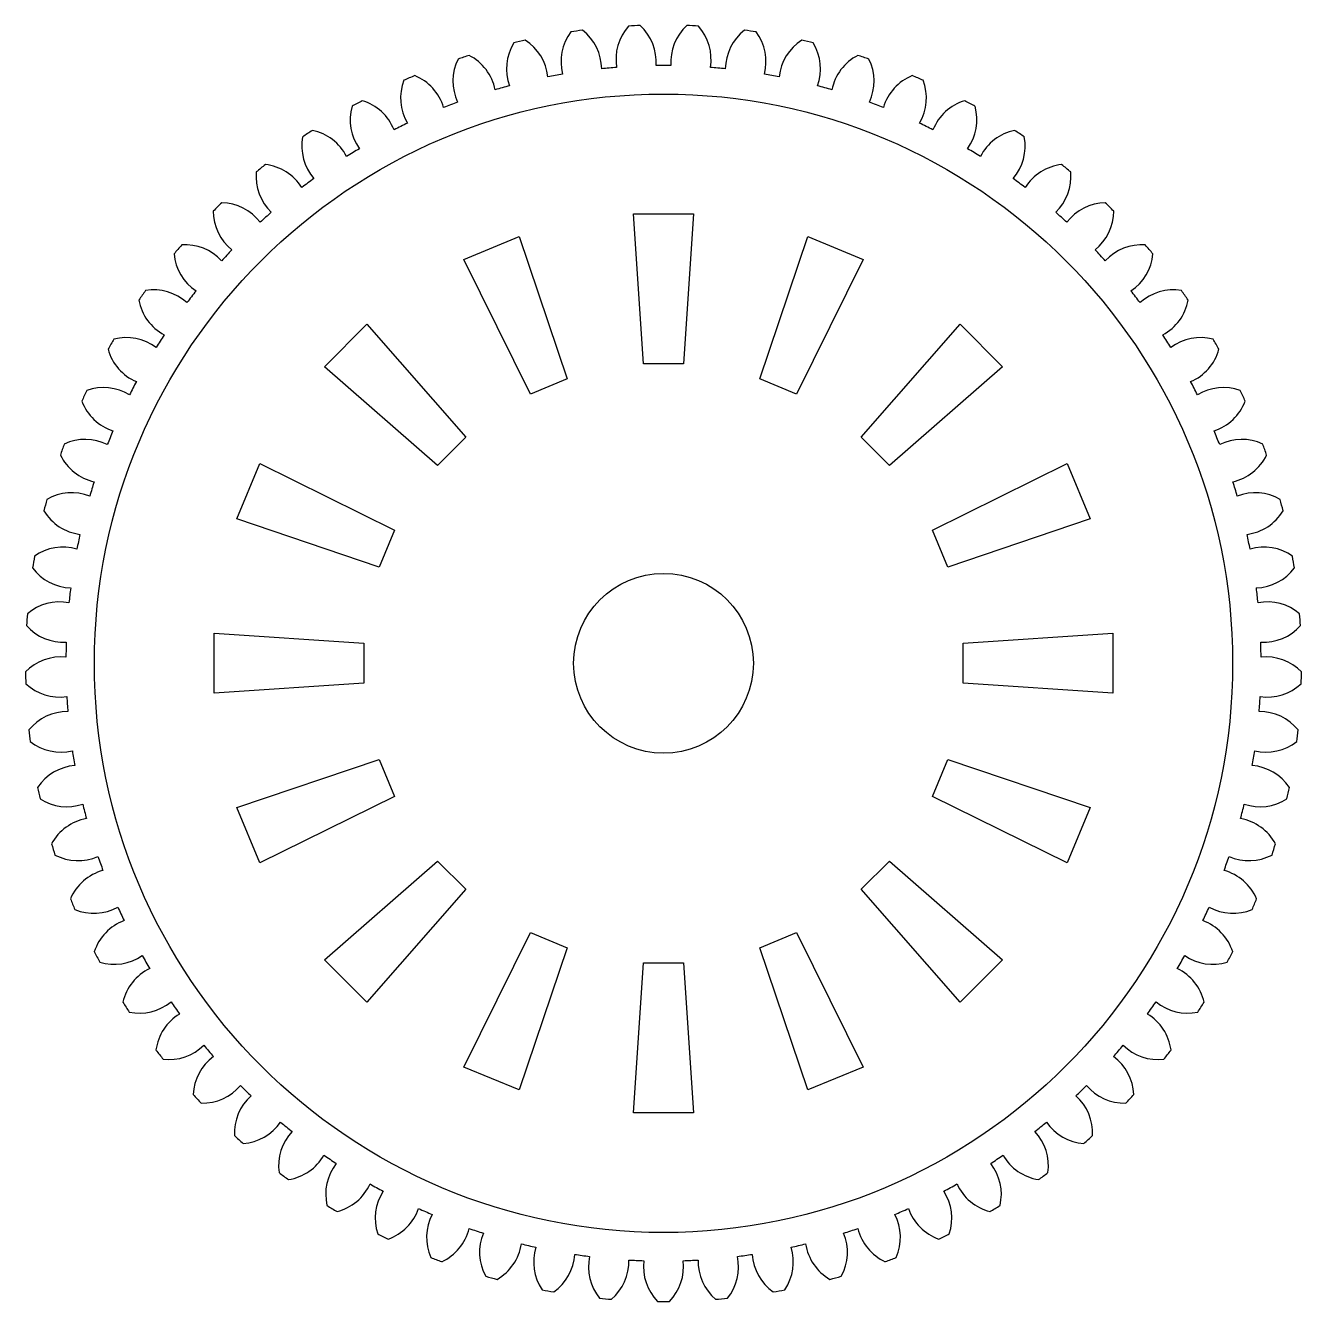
# Model space of a CAD drawing. Header units: millimetres. Extents: x 385 to 428, y 310 to 426.
# Drawn here: x 385.28 to 427.87, y 310.01 to 352.6 of the extents above.
import ezdxf

# ---------------------------------------------------------------- set-up
doc = ezdxf.new("R2010")
doc.units = ezdxf.units.MM
doc.layers.add('014.7.2-PIGNON_I', color=7, linetype='Continuous')
doc.layers.add('Défaut', color=7, linetype='Continuous')

# ---------------------------------------------------------------- blocks, each defined once
blk = doc.blocks.new('SE1')
at = {"layer": '014.7.2-PIGNON_I', "color": 7, "linetype": 'Continuous'}
for p, q in [((405.91, 341.31), (405.577, 346.31)), ((405.577, 346.31), (407.577, 346.31)), ((407.577, 346.31), (407.244, 341.31)), ((399.913, 344.785), (401.76, 345.551)), ((401.76, 345.551), (403.366, 340.804)), ((409.788, 340.804), (411.393, 345.551)), ((411.393, 345.551), (413.241, 344.785)), ((402.134, 340.294), (399.913, 344.785)), ((413.241, 344.785), (411.02, 340.294)), ((395.263, 341.209), (396.677, 342.624)), ((396.677, 342.624), (399.977, 338.852)), ((413.177, 338.852), (416.476, 342.624)), ((416.476, 342.624), (417.891, 341.209)), ((399.034, 337.91), (395.263, 341.209)), ((407.244, 341.31), (405.91, 341.31)), ((417.891, 341.209), (414.119, 337.91)), ((403.366, 340.804), (402.134, 340.294)), ((411.02, 340.294), (409.788, 340.804)), ((399.977, 338.852), (399.034, 337.91)), ((414.119, 337.91), (413.177, 338.852)), ((392.336, 336.126), (393.101, 337.974)), ((393.101, 337.974), (397.593, 335.753)), ((415.561, 335.753), (420.052, 337.974)), ((420.052, 337.974), (420.818, 336.126)), ((397.083, 334.521), (392.336, 336.126)), ((420.818, 336.126), (416.071, 334.521)), ((397.593, 335.753), (397.083, 334.521)), ((416.071, 334.521), (415.561, 335.753)), ((391.577, 330.31), (391.577, 332.31)), ((391.577, 332.31), (396.577, 331.977)), ((416.577, 331.977), (421.577, 332.31)), ((421.577, 332.31), (421.577, 330.31)), ((396.577, 331.977), (396.577, 330.643)), ((416.577, 330.643), (416.577, 331.977)), ((396.577, 330.643), (391.577, 330.31)), ((421.577, 330.31), (416.577, 330.643)), ((392.336, 326.494), (397.083, 328.099)), ((397.083, 328.099), (397.593, 326.867)), ((415.561, 326.867), (416.071, 328.099)), ((416.071, 328.099), (420.818, 326.494)), ((397.593, 326.867), (393.101, 324.646)), ((420.052, 324.646), (415.561, 326.867)), ((393.101, 324.646), (392.336, 326.494)), ((420.818, 326.494), (420.052, 324.646)), ((395.263, 321.41), (399.034, 324.71)), ((399.034, 324.71), (399.977, 323.767)), ((413.177, 323.767), (414.119, 324.71)), ((414.119, 324.71), (417.891, 321.41)), ((399.977, 323.767), (396.677, 319.996)), ((416.476, 319.996), (413.177, 323.767)), ((399.913, 317.834), (402.134, 322.326)), ((402.134, 322.326), (403.366, 321.816)), ((409.788, 321.816), (411.02, 322.326)), ((411.02, 322.326), (413.241, 317.834)), ((403.366, 321.816), (401.76, 317.069)), ((411.393, 317.069), (409.788, 321.816)), ((396.677, 319.996), (395.263, 321.41)), ((405.577, 316.31), (405.91, 321.31)), ((405.91, 321.31), (407.244, 321.31)), ((407.244, 321.31), (407.577, 316.31)), ((417.891, 321.41), (416.476, 319.996)), ((401.76, 317.069), (399.913, 317.834)), ((413.241, 317.834), (411.393, 317.069)), ((407.577, 316.31), (405.577, 316.31))]:
    blk.add_line(p, q, dxfattribs=at)
for radius in [19, 3]:
    blk.add_circle((406.577, 331.31), radius, dxfattribs=at)
for centre, radius, start, end in [((404.805, 351.397), 1.65, 143.2473, 194.8525), ((406.577, 331.31), 21.3, 97.2992, 98.353), ((402.864, 351.13), 1.65, 0.7996, 52.4049), ((406.639, 351.475), 1.65, 138.0299, 189.6352), ((406.577, 331.31), 21.3, 92.0818, 93.1356), ((404.682, 351.385), 1.65, 355.5822, 47.1875), ((408.472, 351.385), 1.65, 132.8125, 184.4178), ((406.577, 331.31), 21.3, 86.8644, 87.9182), ((406.515, 351.475), 1.65, 350.3648, 41.9701), ((410.29, 351.13), 1.65, 127.5951, 179.2004), ((406.577, 331.31), 21.3, 81.647, 82.7008), ((408.349, 351.397), 1.65, 345.1475, 36.7527), ((402.985, 351.152), 1.65, 148.4647, 200.0699), ((406.577, 331.31), 21.3, 102.5166, 103.5704), ((401.077, 350.71), 1.65, 6.017, 57.6223), ((412.077, 350.71), 1.65, 122.3777, 173.983), ((406.577, 331.31), 21.3, 76.4296, 77.4834), ((410.168, 351.152), 1.65, 339.9301, 31.5353), ((401.196, 350.744), 1.65, 153.682, 205.2873), ((406.577, 331.31), 21.3, 107.734, 108.7877), ((399.336, 350.13), 1.65, 11.2344, 62.8397), ((413.818, 350.13), 1.65, 117.1603, 168.7656), ((406.577, 331.31), 21.3, 71.2123, 72.266), ((411.958, 350.744), 1.65, 334.7127, 26.318), ((406.577, 331.31), 19.95, 94.4994, 95.9354), ((406.577, 331.31), 19.95, 89.282, 90.718), ((406.577, 331.31), 19.95, 84.0646, 85.5006), ((399.451, 350.174), 1.65, 158.8994, 210.5047), ((406.577, 331.31), 21.3, 112.9514, 114.0051), ((397.654, 349.393), 1.65, 16.4518, 68.0571), ((406.577, 331.31), 19.95, 104.9342, 106.3702), ((406.577, 331.31), 19.95, 99.7168, 101.1528), ((406.577, 331.31), 19.95, 78.8472, 80.2832), ((406.577, 331.31), 19.95, 73.6298, 75.0658), ((415.499, 349.393), 1.65, 111.9429, 163.5482), ((406.577, 331.31), 21.3, 65.9949, 67.0486), ((413.703, 350.174), 1.65, 329.4953, 21.1006), ((397.765, 349.448), 1.65, 164.1168, 215.7221), ((406.577, 331.31), 21.3, 118.1688, 119.2225), ((396.047, 348.507), 1.65, 21.6692, 73.2745), ((406.577, 331.31), 19.95, 110.1516, 111.5876), ((406.577, 331.31), 19.95, 68.4124, 69.8484), ((417.107, 348.507), 1.65, 106.7255, 158.3308), ((406.577, 331.31), 21.3, 60.7775, 61.8312), ((415.389, 349.448), 1.65, 324.2779, 15.8832), ((406.577, 331.31), 19.95, 115.3689, 116.805), ((406.577, 331.31), 19.95, 63.195, 64.6311), ((396.152, 348.571), 1.65, 169.3342, 220.9395), ((406.577, 331.31), 21.3, 123.3862, 124.4399), ((394.527, 347.478), 1.65, 26.8866, 78.4919), ((418.627, 347.478), 1.65, 101.5081, 153.1134), ((417.001, 348.571), 1.65, 319.0605, 10.6658), ((406.577, 331.31), 21.3, 55.5601, 56.6138), ((406.577, 331.31), 19.95, 120.5863, 122.0224), ((406.577, 331.31), 19.95, 57.9776, 59.4137), ((394.626, 347.552), 1.65, 174.5516, 226.1569), ((406.577, 331.31), 21.3, 128.6036, 129.6573), ((393.106, 346.315), 1.65, 32.104, 83.7093), ((420.047, 346.315), 1.65, 96.2907, 147.896), ((418.528, 347.552), 1.65, 313.8431, 5.4484), ((406.577, 331.31), 21.3, 50.3427, 51.3964), ((406.577, 331.31), 19.95, 125.8037, 127.2398), ((406.577, 331.31), 19.95, 52.7602, 54.1963), ((406.577, 331.31), 21.3, 133.8209, 134.8747), ((393.198, 346.398), 1.65, 179.769, 231.3743), ((391.798, 345.028), 1.65, 37.3214, 88.9267), ((406.577, 331.31), 19.95, 131.0211, 132.4571), ((406.577, 331.31), 19.95, 47.5429, 48.9789), ((421.356, 345.028), 1.65, 91.0733, 142.6786), ((419.955, 346.398), 1.65, 308.6257, 0.231), ((406.577, 331.31), 21.3, 45.1253, 46.1791), ((406.577, 331.31), 21.3, 139.0383, 140.0921), ((390.611, 343.628), 1.65, 42.5388, 94.144), ((406.577, 331.31), 19.95, 136.2385, 137.6745), ((406.577, 331.31), 19.95, 42.3255, 43.7615), ((422.542, 343.628), 1.65, 85.856, 137.4612), ((406.577, 331.31), 21.3, 39.9079, 40.9617), ((391.882, 345.118), 1.65, 184.9864, 236.5917), ((421.272, 345.118), 1.65, 303.4083, 355.0136), ((406.577, 331.31), 21.3, 144.2557, 145.3095), ((389.557, 342.125), 1.65, 47.7561, 99.3614), ((423.596, 342.125), 1.65, 80.6386, 132.2439), ((406.577, 331.31), 21.3, 34.6905, 35.7443), ((390.687, 343.725), 1.65, 190.2038, 241.8091), ((406.577, 331.31), 19.95, 141.4559, 142.8919), ((406.577, 331.31), 19.95, 37.1081, 38.5441), ((422.467, 343.725), 1.65, 298.1909, 349.7962), ((406.577, 331.31), 21.3, 149.4731, 150.5269), ((388.645, 340.532), 1.65, 52.9735, 104.5788), ((406.577, 331.31), 19.95, 146.6733, 148.1093), ((406.577, 331.31), 19.95, 31.8907, 33.3267), ((424.509, 340.532), 1.65, 75.4212, 127.0265), ((406.577, 331.31), 21.3, 29.4731, 30.5269), ((389.624, 342.229), 1.65, 195.4212, 247.0265), ((423.53, 342.229), 1.65, 292.9735, 344.5788), ((406.577, 331.31), 21.3, 154.6905, 155.7443), ((387.88, 338.863), 1.65, 58.1909, 109.7962), ((406.577, 331.31), 19.95, 151.8907, 153.3267), ((406.577, 331.31), 19.95, 26.6733, 28.1093), ((425.273, 338.863), 1.65, 70.2038, 121.8091), ((406.577, 331.31), 21.3, 24.2557, 25.3095), ((388.701, 340.642), 1.65, 200.6386, 252.2439), ((424.452, 340.642), 1.65, 287.7561, 339.3614), ((406.577, 331.31), 19.95, 157.1081, 158.5441), ((406.577, 331.31), 19.95, 21.4559, 22.8919), ((387.271, 337.132), 1.65, 63.4083, 115.0136), ((425.883, 337.132), 1.65, 64.9864, 116.5917), ((406.577, 331.31), 21.3, 159.9079, 160.9617), ((387.927, 338.978), 1.65, 205.856, 257.4612), ((425.227, 338.978), 1.65, 282.5388, 334.144), ((406.577, 331.31), 21.3, 19.0383, 20.0921), ((406.577, 331.31), 19.95, 162.3255, 163.7615), ((406.577, 331.31), 19.95, 16.2385, 17.6745), ((386.821, 335.352), 1.65, 68.6257, 120.231), ((426.332, 335.352), 1.65, 59.769, 111.3743), ((406.577, 331.31), 21.3, 165.1253, 166.1791), ((406.577, 331.31), 21.3, 13.8209, 14.8747), ((387.307, 337.25), 1.65, 211.0733, 262.6786), ((425.847, 337.25), 1.65, 277.3214, 328.9267), ((406.577, 331.31), 19.95, 167.5429, 168.9789), ((406.577, 331.31), 19.95, 11.0211, 12.4571), ((406.577, 331.31), 21.3, 170.3427, 171.3964), ((386.536, 333.539), 1.65, 73.8431, 125.4484), ((426.618, 333.539), 1.65, 54.5516, 106.1569), ((406.577, 331.31), 21.3, 8.6036, 9.6573), ((386.846, 335.473), 1.65, 216.2907, 267.896), ((426.307, 335.473), 1.65, 272.104, 323.7093), ((406.577, 331.31), 19.95, 172.7602, 174.1963), ((406.577, 331.31), 19.95, 5.8037, 7.2398), ((386.416, 331.707), 1.65, 79.0605, 130.6658), ((426.738, 331.707), 1.65, 49.3342, 100.9395), ((406.577, 331.31), 21.3, 175.5601, 176.6138), ((406.577, 331.31), 21.3, 3.3862, 4.4399), ((386.55, 333.662), 1.65, 221.5081, 273.1134), ((426.604, 333.662), 1.65, 266.8866, 318.4919), ((406.577, 331.31), 19.95, 177.9776, 179.4137), ((406.577, 331.31), 19.95, 0.5863, 2.0224), ((386.463, 329.872), 1.65, 84.2779, 135.8832), ((426.69, 329.872), 1.65, 44.1168, 95.7221), ((406.577, 331.31), 21.3, 180.7775, 181.8312), ((406.577, 331.31), 21.3, 358.1688, 359.2225), ((386.419, 331.831), 1.65, 226.7255, 278.3308), ((426.735, 331.831), 1.65, 261.6692, 313.2745), ((406.577, 331.31), 19.95, 183.195, 184.6311), ((406.577, 331.31), 19.95, 355.3689, 356.805), ((386.677, 328.049), 1.65, 89.4953, 141.1006), ((426.476, 328.049), 1.65, 38.8994, 90.5047), ((406.577, 331.31), 21.3, 185.9949, 187.0486), ((406.577, 331.31), 21.3, 352.9514, 354.0051), ((386.455, 329.995), 1.65, 231.9429, 283.5482), ((426.699, 329.995), 1.65, 256.4518, 308.0571), ((406.577, 331.31), 19.95, 188.4124, 189.8484), ((406.577, 331.31), 19.95, 350.1516, 351.5876), ((387.056, 326.253), 1.65, 94.7127, 146.318), ((426.097, 326.253), 1.65, 33.682, 85.2873), ((406.577, 331.31), 21.3, 191.2123, 192.266), ((406.577, 331.31), 21.3, 347.734, 348.7877), ((386.658, 328.171), 1.65, 237.1603, 288.7656), ((426.496, 328.171), 1.65, 251.2344, 302.8397), ((406.577, 331.31), 19.95, 193.6298, 195.0658), ((406.577, 331.31), 19.95, 344.9342, 346.3702), ((387.597, 324.499), 1.65, 99.9301, 151.5353), ((425.557, 324.499), 1.65, 28.4647, 80.0699), ((406.577, 331.31), 21.3, 196.4296, 197.4834), ((406.577, 331.31), 21.3, 342.5166, 343.5704), ((387.026, 326.373), 1.65, 242.3777, 293.983), ((406.577, 331.31), 19.95, 198.8472, 200.2832), ((406.577, 331.31), 19.95, 339.7168, 341.1528), ((426.128, 326.373), 1.65, 246.017, 297.6223), ((388.295, 322.801), 1.65, 105.1475, 156.7527), ((424.859, 322.801), 1.65, 23.2473, 74.8525), ((406.577, 331.31), 21.3, 201.647, 202.7008), ((406.577, 331.31), 21.3, 337.2992, 338.353), ((387.556, 324.615), 1.65, 247.5951, 299.2004), ((406.577, 331.31), 19.95, 204.0646, 205.5006), ((406.577, 331.31), 19.95, 334.4994, 335.9354), ((425.598, 324.615), 1.65, 240.7996, 292.4049), ((389.145, 321.174), 1.65, 110.3648, 161.9701), ((424.009, 321.174), 1.65, 18.0299, 69.6352), ((406.577, 331.31), 21.3, 206.8644, 207.9182), ((406.577, 331.31), 21.3, 332.0818, 333.1356), ((388.243, 322.913), 1.65, 252.8125, 304.4178), ((406.577, 331.31), 19.95, 209.282, 210.718), ((406.577, 331.31), 19.95, 329.282, 330.718), ((424.91, 322.913), 1.65, 235.5822, 287.1875), ((390.138, 319.631), 1.65, 115.5822, 167.1875), ((423.015, 319.631), 1.65, 12.8125, 64.4178), ((406.577, 331.31), 21.3, 212.0818, 213.1356), ((389.083, 321.281), 1.65, 258.0299, 309.6352), ((406.577, 331.31), 19.95, 214.4994, 215.9354), ((406.577, 331.31), 19.95, 324.0646, 325.5006), ((424.071, 321.281), 1.65, 230.3648, 281.9701), ((406.577, 331.31), 21.3, 326.8644, 327.9182), ((391.269, 318.185), 1.65, 120.7996, 172.4049), ((421.885, 318.185), 1.65, 7.5951, 59.2004), ((406.577, 331.31), 21.3, 217.2992, 218.353), ((390.067, 319.732), 1.65, 263.2473, 314.8525), ((406.577, 331.31), 19.95, 219.7168, 221.1528), ((406.577, 331.31), 19.95, 318.8472, 320.2832), ((423.086, 319.732), 1.65, 225.1475, 276.7527), ((406.577, 331.31), 21.3, 321.647, 322.7008), ((392.526, 316.847), 1.65, 126.017, 177.6223), ((420.628, 316.847), 1.65, 2.3777, 53.983), ((406.577, 331.31), 21.3, 222.5166, 223.5704), ((391.189, 318.278), 1.65, 268.4647, 320.0699), ((406.577, 331.31), 19.95, 224.9342, 226.3702), ((406.577, 331.31), 19.95, 313.6298, 315.0658), ((421.965, 318.278), 1.65, 219.9301, 271.5353), ((406.577, 331.31), 21.3, 316.4296, 317.4834), ((393.899, 315.629), 1.65, 131.2344, 182.8397), ((419.255, 315.629), 1.65, 357.1603, 48.7656), ((392.437, 316.933), 1.65, 273.682, 325.2873), ((395.377, 314.541), 1.65, 136.4518, 188.0571), ((406.577, 331.31), 19.95, 230.1516, 231.5876), ((406.577, 331.31), 19.95, 308.4124, 309.8484), ((417.776, 314.541), 1.65, 351.9429, 43.5482), ((420.716, 316.933), 1.65, 214.7127, 266.318), ((406.577, 331.31), 21.3, 227.734, 228.7877), ((406.577, 331.31), 21.3, 311.2123, 312.266), ((393.803, 315.707), 1.65, 278.8994, 330.5047), ((406.577, 331.31), 19.95, 235.3689, 236.805), ((406.577, 331.31), 19.95, 303.195, 304.6311), ((419.35, 315.707), 1.65, 209.4953, 261.1006), ((396.949, 313.592), 1.65, 141.6692, 193.2745), ((416.205, 313.592), 1.65, 346.7255, 38.3308), ((406.577, 331.31), 21.3, 232.9514, 234.0051), ((406.577, 331.31), 21.3, 305.9949, 307.0486), ((395.275, 314.61), 1.65, 284.1168, 335.7221), ((406.577, 331.31), 19.95, 240.5863, 242.0224), ((398.6, 312.79), 1.65, 146.8866, 198.4919), ((406.577, 331.31), 19.95, 297.9776, 299.4137), ((414.554, 312.79), 1.65, 341.5081, 33.1134), ((417.879, 314.61), 1.65, 204.2779, 255.8832), ((406.577, 331.31), 21.3, 238.1688, 239.2225), ((396.841, 313.651), 1.65, 289.3342, 340.9395), ((406.577, 331.31), 19.95, 245.8037, 247.2398), ((406.577, 331.31), 19.95, 292.7602, 294.1963), ((416.313, 313.651), 1.65, 199.0605, 250.6658), ((406.577, 331.31), 21.3, 300.7775, 301.8312), ((400.317, 312.141), 1.65, 152.104, 203.7093), ((412.837, 312.141), 1.65, 336.2907, 27.896), ((406.577, 331.31), 21.3, 243.3862, 244.4399), ((398.487, 312.839), 1.65, 294.5516, 346.1569), ((406.577, 331.31), 19.95, 251.0211, 252.4571), ((402.086, 311.652), 1.65, 157.3214, 208.9267), ((411.068, 311.652), 1.65, 331.0733, 22.6786), ((406.577, 331.31), 19.95, 287.5429, 288.9789), ((414.667, 312.839), 1.65, 193.8431, 245.4484), ((406.577, 331.31), 21.3, 295.5601, 296.6138), ((400.2, 312.18), 1.65, 299.769, 351.3743), ((406.577, 331.31), 19.95, 256.2385, 257.6745), ((403.892, 311.325), 1.65, 162.5388, 214.144), ((409.261, 311.325), 1.65, 325.856, 17.4612), ((406.577, 331.31), 19.95, 282.3255, 283.7615), ((412.954, 312.18), 1.65, 188.6257, 240.231), ((406.577, 331.31), 21.3, 248.6036, 249.6573), ((401.966, 311.679), 1.65, 304.9864, 356.5917), ((406.577, 331.31), 19.95, 261.4559, 262.8919), ((405.721, 311.163), 1.65, 167.7561, 219.3614), ((403.77, 311.341), 1.65, 310.2038, 1.8091), ((406.577, 331.31), 19.95, 266.6733, 268.1093), ((406.577, 331.31), 19.95, 271.8907, 273.3267), ((409.384, 311.341), 1.65, 178.1909, 229.7962), ((407.433, 311.163), 1.65, 320.6386, 12.2439), ((406.577, 331.31), 19.95, 277.1081, 278.5441), ((411.188, 311.679), 1.65, 183.4083, 235.0136), ((406.577, 331.31), 21.3, 290.3427, 291.3964), ((407.556, 311.169), 1.65, 172.9735, 224.5788), ((405.597, 311.169), 1.65, 315.4212, 7.0265), ((406.577, 331.31), 21.3, 253.8209, 254.8747), ((406.577, 331.31), 21.3, 285.1253, 286.1791), ((406.577, 331.31), 21.3, 259.0383, 260.0921), ((406.577, 331.31), 21.3, 264.2557, 265.3095), ((406.577, 331.31), 21.3, 274.6905, 275.7443), ((406.577, 331.31), 21.3, 279.9079, 280.9617), ((406.577, 331.31), 21.3, 269.4731, 270.5269)]:
    blk.add_arc(centre, radius, start, end, dxfattribs=at)

msp = doc.modelspace()

# ---------------------------------------------------------------- block references
at = {"layer": 'Défaut'}
msp.add_blockref('SE1', (0, 0), dxfattribs=at)

doc.saveas('drawing.dxf')
